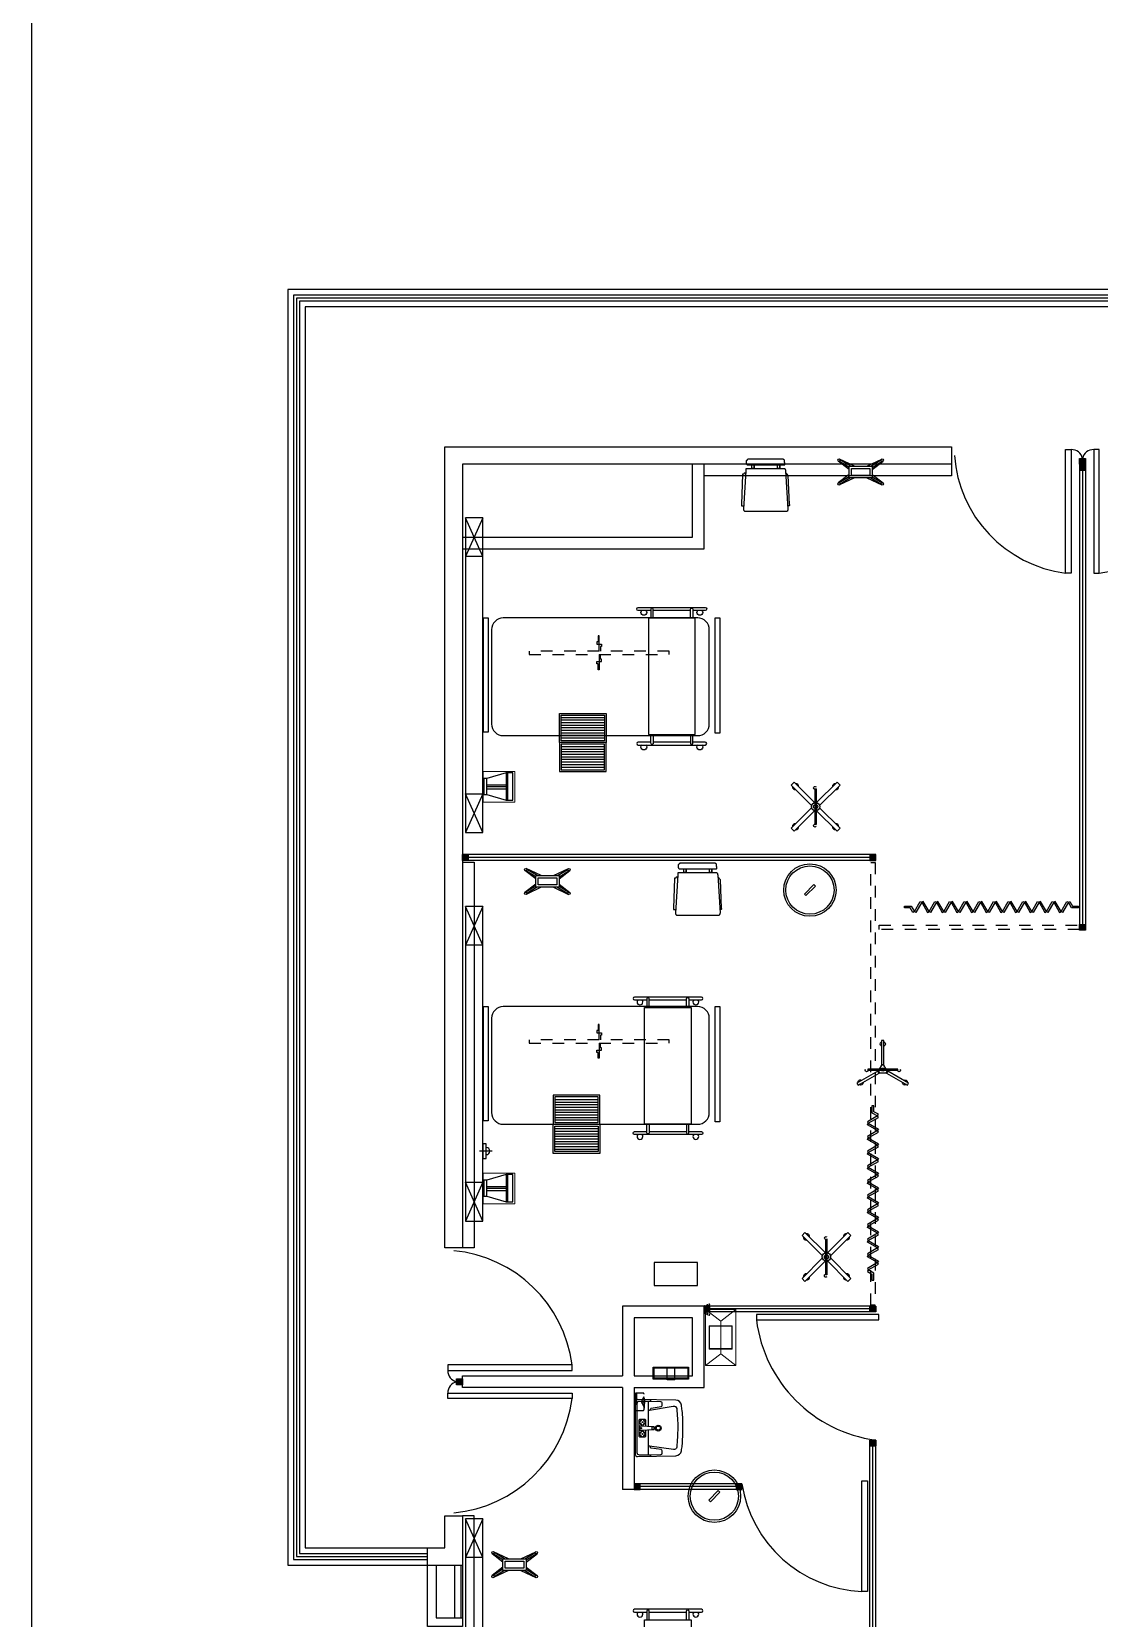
# Model space of a CAD drawing. Header units: millimetres. Extents: x 2523 to 2756, y 378 to 482.
# Drawn here: x 2522.66 to 2531.82, y 440.79 to 454.4 of the extents above; entities that cross this region are included whole.
import ezdxf

# ---------------------------------------------------------------- set-up
doc = ezdxf.new("R2010")
doc.units = ezdxf.units.MM
doc.linetypes.add('HIDDE50', pattern=[0.08, 0.05, -0.03])
doc.linetypes.add('HIDDEN2', pattern=[0.1875, 0.125, -0.0625])
doc.layers.get('Defpoints').update_dxf_attribs({"color": 8})
doc.layers.add('MOB', color=161, linetype='Continuous', lineweight=15)
for name, color, linetype in [('MOB FIJO', 161, 'Continuous'), ('MOBILIARIO', 161, 'Continuous'), ('MOBSANIT', 161, 'Continuous')]:
    doc.layers.add(name, color=color, linetype=linetype)

# ---------------------------------------------------------------- blocks, each defined once
blk = doc.blocks.new('LVVZ1VS')
at = {"color": 8}
blk.add_line((0.012, -0.143), (-0.012, -0.143), dxfattribs=at)
for points in [[(0.24, -0.348), (0.245, -0.02, 0.418008), (0.225, 0), (-0.225, 0, 0.421093), (-0.245, -0.02), (-0.237, -0.349, 0.362961), (-0.195, -0.397, 0.013873), (-0.151, -0.403, 0.023993), (0.002, -0.41, 0.024799), (0.151, -0.403, 0.015126), (0.198, -0.396, 0.364514)], [(-0.075, -0.068, -0.247805), (-0.057, -0.086, 0.116963), (-0.045, -0.086, -0.247805), (-0.027, -0.068, 0.116963), (-0.027, -0.056, -0.247805), (-0.045, -0.038, 0.116963), (-0.057, -0.038, -0.247805), (-0.075, -0.056, 0.116963)], [(0.012, -0.14), (0.018, -0.069, 0.015831), (0.018, -0.069), (0.018, -0.042, 0.414214), (0.014, -0.038), (-0.014, -0.038, 0.414214), (-0.018, -0.042), (-0.018, -0.069, 0.015831), (-0.018, -0.069), (-0.012, -0.14, -0.015831), (-0.012, -0.141), (-0.012, -0.159, 0.414214), (-0.008, -0.163), (0.008, -0.163, 0.414214), (0.012, -0.159), (0.012, -0.141, -0.015831)], [(0.075, -0.068, 0.247805), (0.057, -0.086, -0.116963), (0.045, -0.086, 0.247805), (0.027, -0.068, -0.116963), (0.027, -0.056, 0.247805), (0.045, -0.038, -0.116963), (0.057, -0.038, 0.247805), (0.075, -0.056, -0.116963)]]:
    blk.add_lwpolyline(points, format="xyb", close=True)
for points in [[(0.243, -0.127, -0.408931), (0.24, -0.13), (0.231, -0.13, -0.419516), (0.228, -0.126), (0.229, -0.035, 0.49024), (0.209, -0.015), (-0.209, -0.015, 0.425911), (-0.229, -0.035), (-0.228, -0.126, -0.419516), (-0.231, -0.13), (-0.239, -0.13, -0.408931), (-0.242, -0.127)], [(0.144, -0.115, -0.368916), (0.154, -0.123), (0.189, -0.327, -0.428122), (0.167, -0.356, -0.027474), (0.002, -0.365, -0.026047), (-0.163, -0.356, -0.428854), (-0.185, -0.328), (-0.154, -0.123, -0.368908), (-0.144, -0.115), (-0.015, -0.115)], [(-0.017, -0.089), (-0.069, -0.089, -0.414214), (-0.078, -0.08), (-0.078, -0.044, -0.414214), (-0.069, -0.034), (0.068, -0.034, -0.414214), (0.078, -0.044), (0.078, -0.08, -0.414214), (0.068, -0.089), (0.017, -0.089)]]:
    blk.add_lwpolyline(points, format="xyb")
for points in [[(-0.228, -0.115), (-0.144, -0.115)], [(0.144, -0.115), (0.228, -0.115)]]:
    blk.add_lwpolyline(points, dxfattribs=at)
for points in [[(-0.228, -0.126), (-0.226, -0.22, 0.408931), (-0.216, -0.23), (-0.195, -0.23, 0.368908), (-0.185, -0.222), (-0.172, -0.138, -0.336277), (-0.162, -0.13), (-0.155, -0.13)], [(0.155, -0.13), (0.162, -0.13, -0.262297), (0.172, -0.138), (0.185, -0.222, 0.368908), (0.195, -0.23), (0.216, -0.23, 0.408931), (0.226, -0.22), (0.228, -0.126)]]:
    blk.add_lwpolyline(points, format="xyb", dxfattribs=at)
blk.add_lwpolyline([(0.015, -0.115), (0.144, -0.115)])
for centre, radius in [((-0.051, -0.062), 0.00337), ((-0.051, -0.062), 0.00337), ((0, -0.049), 0.00515), ((0.051, -0.062), 0.00337), ((0.051, -0.062), 0.00337)]:
    blk.add_circle(centre, radius)
for radius in [0.025, 0.0175]:
    blk.add_circle((0, -0.198), radius, dxfattribs=at)
for centre, start, end in [((-0.051, -0.062), 106.4867, 163.5133), ((-0.051, -0.062), 196.4867, 253.5133), ((-0.051, -0.062), 16.4867, 73.5133), ((-0.051, -0.062), 286.4867, 343.5133), ((0.051, -0.062), 106.4867, 163.5133), ((0.051, -0.062), 196.4867, 253.5133), ((0.051, -0.062), 16.4867, 73.5133), ((0.051, -0.062), 286.4867, 343.5133)]:
    blk.add_arc(centre, 0.0225, start, end, dxfattribs=at)
blk = doc.blocks.new('A$C2FAA7003')
for p, q in [((0.165, -0.13), (0.165, 0)), ((0.165, -0.15), (0.165, -0.14)), ((0.265, -0.13), (0.265, 0)), ((0.265, -0.15), (0.265, -0.14))]:
    blk.add_line(p, q)
for points in [[(0.44, -0.14), (-0.01, -0.14), (-0.01, 0.01), (0.44, 0.01)], [(0.43, -0.13), (0, -0.13), (0, 0), (0.43, 0)]]:
    blk.add_lwpolyline(points, close=True)
blk.add_lwpolyline([(0.265, -0.15), (0.165, -0.15)])
blk = doc.blocks.new('A$C13D72097')
at = {"linetype": 'HIDDEN2', "ltscale": 0.5}
for p, q in [((-0.046, 0.06), (-0.092, 0.014)), ((-0.092, 0), (0, -0.092)), ((0.053, -0.053), (-0.053, 0.053)), ((0.06, -0.046), (-0.046, 0.06)), ((-0.038, -0.025), (-0.079, -0.013)), ((-0.048, -0.044), (-0.036, -0.032)), ((-0.044, -0.048), (-0.032, -0.036)), ((-0.025, -0.038), (-0.013, -0.079)), ((0.014, -0.092), (0.06, -0.046))]:
    blk.add_line(p, q, dxfattribs=at)
for centre, radius, start, end in [((-0.085, 0.007), 0.01, 135, 225), ((0.236, 0.236), 0.404, 215.7351, 234.2649), ((-0.039, -0.029), 0.004, 315, 73.2347), ((-0.029, -0.039), 0.004, 16.7653, 135), ((0.007, -0.085), 0.01, 225, 315)]:
    blk.add_arc(centre, radius, start, end, dxfattribs=at)
blk = doc.blocks.new('CORT')
for points in [[(0.06, 0.008), (0.01, 0.008), (0.01, -0.007), (0.069, -0.007), (0.096, 0.04), (0.083, 0.047)], [(0.159, -0.04), (0.109, 0.047), (0.096, 0.04), (0.146, -0.047)], [(0.159, -0.04), (0.209, 0.047), (0.222, 0.04), (0.172, -0.047)], [(0.285, -0.04), (0.235, 0.047), (0.222, 0.04), (0.272, -0.047)], [(0.285, -0.04), (0.335, 0.047), (0.348, 0.04), (0.298, -0.047)], [(0.411, -0.04), (0.361, 0.047), (0.348, 0.04), (0.398, -0.047)], [(0.411, -0.04), (0.461, 0.047), (0.474, 0.04), (0.424, -0.047)], [(0.537, -0.04), (0.487, 0.047), (0.474, 0.04), (0.524, -0.047)], [(0.537, -0.04), (0.587, 0.047), (0.6, 0.04), (0.55, -0.047)], [(0.663, -0.04), (0.613, 0.047), (0.6, 0.04), (0.65, -0.047)], [(0.663, -0.04), (0.713, 0.047), (0.726, 0.04), (0.676, -0.047)], [(0.789, -0.04), (0.739, 0.047), (0.726, 0.04), (0.776, -0.047)], [(0.789, -0.04), (0.839, 0.047), (0.852, 0.04), (0.802, -0.047)], [(0.915, -0.04), (0.865, 0.047), (0.852, 0.04), (0.902, -0.047)], [(0.915, -0.04), (0.965, 0.047), (0.978, 0.04), (0.928, -0.047)], [(1.041, -0.04), (0.991, 0.047), (0.978, 0.04), (1.028, -0.047)], [(1.041, -0.04), (1.091, 0.047), (1.104, 0.04), (1.054, -0.047)], [(1.167, -0.04), (1.117, 0.047), (1.104, 0.04), (1.154, -0.047)], [(1.167, -0.04), (1.217, 0.047), (1.23, 0.04), (1.18, -0.047)], [(1.293, -0.04), (1.243, 0.047), (1.23, 0.04), (1.28, -0.047)], [(1.293, -0.04), (1.343, 0.047), (1.356, 0.04), (1.306, -0.047)], [(1.419, -0.04), (1.369, 0.047), (1.356, 0.04), (1.406, -0.047)], [(1.454, -0.007), (1.504, -0.007), (1.504, 0.008), (1.446, 0.008), (1.419, -0.04), (1.432, -0.047)]]:
    blk.add_lwpolyline(points, close=True)
blk = doc.blocks.new('33520105')
at = {"color": 8}
for p, q in [((-0.195, 0.214), (0.175, 0.214)), ((-0.195, 0.192), (0.175, 0.192)), ((-0.195, 0.17), (0.175, 0.17)), ((-0.195, 0.148), (0.175, 0.148)), ((-0.195, 0.126), (0.175, 0.126)), ((-0.195, 0.104), (0.175, 0.104)), ((-0.195, 0.082), (0.175, 0.082)), ((-0.195, 0.06), (0.175, 0.06)), ((-0.195, 0.038), (0.175, 0.038)), ((-0.195, -0.036), (0.175, -0.036)), ((-0.195, -0.058), (0.175, -0.058)), ((-0.195, -0.08), (0.175, -0.08)), ((-0.195, -0.102), (0.175, -0.102)), ((-0.195, -0.124), (0.175, -0.124)), ((-0.195, -0.146), (0.175, -0.146)), ((-0.195, -0.168), (0.175, -0.168)), ((-0.195, -0.19), (0.175, -0.19)), ((-0.195, -0.212), (0.175, -0.212))]:
    blk.add_line(p, q, dxfattribs=at)
blk.add_lwpolyline([(-0.21, 0.001), (0.19, 0.001), (0.19, 0.251), (-0.21, 0.251)], close=True)
for points in [[(-0.195, 0.236), (-0.195, 0.016), (0.175, 0.016), (0.175, 0.236)], [(-0.195, -0.234), (-0.195, -0.014), (0.175, -0.014), (0.175, -0.234)]]:
    blk.add_lwpolyline(points, close=True, dxfattribs=at)
blk.add_lwpolyline([(0.19, 0.001), (0.19, -0.249), (-0.21, -0.249), (-0.21, 0.001)], dxfattribs=at)
blk = doc.blocks.new('36211652')
at = {"color": 8}
for points in [[(-0.442, -0.224), (-0.442, -0.329, -1), (-0.467, -0.329), (-0.467, 0.246, -1), (-0.442, 0.246), (-0.442, 0.139)], [(0.688, -0.224), (0.688, -0.329, 1), (0.713, -0.329), (0.713, 0.246, 1), (0.688, 0.246), (0.688, 0.139)]]:
    blk.add_lwpolyline(points, format="xyb", dxfattribs=at)
for points in [[(-0.377, 0.119), (-0.452, 0.119, -1), (-0.452, 0.139), (-0.377, 0.139)], [(0.623, 0.119), (0.698, 0.119, 1), (0.698, 0.139), (0.623, 0.139)], [(-0.377, -0.201), (-0.452, -0.201, 1), (-0.452, -0.221), (-0.377, -0.221)], [(0.623, -0.201), (0.698, -0.201, -1), (0.698, -0.221), (0.623, -0.221)]]:
    blk.add_lwpolyline(points, format="xyb")
blk.add_lwpolyline([(-0.377, -0.241), (-0.377, 0.159), (0.623, 0.159), (0.623, -0.241)], close=True)
for points in [[(-0.442, 0.119), (-0.442, -0.201)], [(0.688, 0.119), (0.688, -0.201)]]:
    blk.add_lwpolyline(points, dxfattribs=at)
for centre in [(-0.484, 0.199), (0.671, 0.199), (-0.484, -0.281), (0.671, -0.281)]:
    blk.add_arc(centre, 0.025, 45.573, 314.427, dxfattribs=at)
blk = doc.blocks.new('CAMA_HOSPITAL')
at = {"linetype": 'Continuous'}
for points in [[(-203, -50), (-199, -50), (-199, -50), (-199, 49), (-199, 49), (-203, 49), (-203, 49), (-203, -50), (-203, -50)], [(-4, 49), (-4, -49), (-4, -49), (0, -49), (0, -49), (0, 49), (0, 49), (-4, 49), (-4, 49)]]:
    blk.add_lwpolyline(points, dxfattribs=at)
blk.add_lwpolyline([(-17, 49), (-15.05, 48.81), (-13.17, 48.24), (-11.44, 47.31), (-9.93, 46.07), (-8.68, 44.55), (-7.76, 42.83), (-7.19, 40.95), (-7, 39), (-7, -42), (-7.19, -43.95), (-7.76, -45.83), (-8.68, -47.55), (-9.93, -49.07), (-11.44, -50.31), (-13.17, -51.24), (-15.05, -51.81), (-17, -52), (-184, -52), (-185.95, -51.81), (-187.83, -51.24), (-189.56, -50.31), (-191.07, -49.07), (-192.32, -47.55), (-193.24, -45.83), (-193.81, -43.95), (-194, -42), (-194, 39), (-193.81, 40.95), (-193.24, 42.83), (-192.32, 44.55), (-191.07, 46.07), (-189.56, 47.31), (-187.83, 48.24), (-185.95, 48.81), (-184, 49), (-17, 49)], close=True, dxfattribs=at)
blk = doc.blocks.new('TERAPI$0$xx')
at = {"ltscale": 0.1}
for p, q in [((-0.1, -0.008), (-0.193, 0.064)), ((-0.053, 0.02), (-0.182, 0.081)), ((0.053, 0.02), (0.182, 0.081)), ((0.1, -0.008), (0.193, 0.064)), ((-0.1, -0.052), (-0.193, -0.124)), ((-0.053, -0.08), (-0.182, -0.141)), ((0.053, -0.08), (0.182, -0.141)), ((0.1, -0.052), (0.193, -0.124))]:
    blk.add_line(p, q, dxfattribs=at)
for p, q in [((-0.1, 0.01), (-0.184, 0.062)), ((-0.087, 0.02), (-0.176, 0.074)), ((0.087, 0.02), (0.176, 0.074)), ((0.1, 0.01), (0.184, 0.062)), ((-0.1, -0.07), (-0.184, -0.122)), ((-0.087, -0.08), (-0.176, -0.134)), ((0.087, -0.08), (0.176, -0.134)), ((0.1, -0.07), (0.184, -0.122))]:
    blk.add_line(p, q)
for points in [[(0.1, -0.08), (-0.1, -0.08), (-0.1, 0.02), (0.1, 0.02)], [(0.08, -0.06), (-0.08, -0.06), (-0.08, 0), (0.08, 0)]]:
    blk.add_lwpolyline(points, close=True)
for centre in [(-0.186, 0.072), (0.186, 0.072), (-0.186, -0.132), (0.186, -0.132)]:
    blk.add_circle(centre, 0.0105)
blk = doc.blocks.new('37830054')
for points in [[(0.6, 0.015), (0.6, 0.145), (0.59, 0.145), (0.59, 0.095), (0.58, 0.095), (0.58, 0.075), (0.6, 0.075), (0.61, 0.075), (0.62, 0.075), (0.62, 0.055), (0.61, 0.055), (0.61, 0.015)], [(0.6, -0.015), (0.6, -0.145), (0.59, -0.145), (0.59, -0.095), (0.58, -0.095), (0.58, -0.075), (0.6, -0.075), (0.61, -0.075), (0.62, -0.075), (0.62, -0.055), (0.61, -0.055), (0.61, -0.015)]]:
    blk.add_lwpolyline(points)
at = {"color": 8, "linetype": 'HIDDE50'}
blk.add_lwpolyline([(0, -0.015), (0, 0.015), (1.2, 0.015), (1.2, -0.015)], close=True, dxfattribs=at)
blk = doc.blocks.new('11160328')
blk.add_line((0.111, 0.105), (-0.105, -0.111))
for points in [[(-0.018, 0.031, -0.267953), (0.018, 0.031), (0.018, 0.279), (-0.018, 0.279)], [(-0.031, -0.018, -0.267953), (-0.031, 0.018), (-0.279, 0.018), (-0.279, -0.018)], [(0.031, 0.018, -0.267953), (0.031, -0.018), (0.279, -0.018), (0.279, 0.018)], [(0.018, -0.031, -0.267953), (-0.018, -0.031), (-0.018, -0.279), (0.018, -0.279)]]:
    blk.add_lwpolyline(points, format="xyb", close=True)
blk.add_lwpolyline([(-0.118, -0.124, -2.414214), (-0.105, -0.111), (-0.111, -0.105), (0.105, 0.112), (0.112, 0.105, -2.414214), (0.124, 0.118)], format="xyb")
for radius in [0.036, 0.018]:
    blk.add_circle((0, 0), radius)
for centre, start, end in [((0, 0.243), 131.8667, 228.1333), ((0, 0.243), 311.754, 48.246), ((-0.243, 0), 41.754, 138.246), ((0.243, 0), 41.8667, 138.1333), ((-0.243, 0), 221.8667, 318.1333), ((0.243, 0), 221.754, 318.246), ((0, -0.243), 131.754, 228.246), ((0, -0.243), 311.8667, 48.1333)]:
    blk.add_arc(centre, 0.027, start, end)
blk = doc.blocks.new('ENSEÑANZA TOCOCIRUGIA$0$55')
at = {"linetype": 'Continuous'}
for p, q in [((-18, 12), (-21, 12)), ((-18, 10), (-21, 10)), ((-18, -10), (-21, -10)), ((-18, -12), (-21, -12))]:
    blk.add_line(p, q, dxfattribs=at)
for points in [[(-23, 16), (-24, 16), (-25, 16), (-25.29, 15.71), (-25.45, 15.53), (-25.59, 15.34), (-25.71, 15.14), (-25.82, 14.93), (-25.9, 14.7), (-25.95, 14.47), (-25.99, 14.24), (-26, 14), (-26, -15), (-25.98, -15.19), (-25.92, -15.38), (-25.83, -15.56), (-25.71, -15.71), (-25.56, -15.83), (-25.38, -15.92), (-25.2, -15.98), (-25, -16), (-24.98, -16.19), (-24.92, -16.38), (-24.83, -16.56), (-24.71, -16.71), (-24.56, -16.83), (-24.38, -16.92), (-24.2, -16.98), (-24, -17), (-23, -17), (-22.76, -16.99), (-22.53, -16.95), (-22.3, -16.9), (-22.07, -16.82), (-21.86, -16.71), (-21.66, -16.59), (-21.46, -16.45), (-21.29, -16.29), (-21, -16), (-21, -15), (-21, 15), (-21, 16), (-21.22, 16.17), (-21.46, 16.3), (-21.72, 16.38), (-22, 16.41), (-22.28, 16.38), (-22.54, 16.3), (-22.78, 16.17), (-23, 16)], [(-18, 14), (-18, 16), (-17.71, 16.29), (-17.54, 16.45), (-17.34, 16.59), (-17.14, 16.71), (-16.93, 16.82), (-16.7, 16.9), (-16.47, 16.95), (-16.24, 16.99), (-16, 17), (17, 19), (17.24, 18.99), (17.47, 18.95), (17.7, 18.9), (17.93, 18.82), (18.14, 18.71), (18.34, 18.59), (18.54, 18.45), (18.71, 18.29), (19, 18), (19, 16), (19, -17), (19, -18), (18.71, -18.29), (18.54, -18.45), (18.34, -18.59), (18.14, -18.71), (17.93, -18.82), (17.7, -18.9), (17.47, -18.95), (17.24, -18.99), (17, -19), (-16, -17), (-18, -17), (-18, -15), (-18, 14)], [(-21, 12), (-18, 12), (-18, 10), (-21, 10)], [(-21, -10), (-18, -10), (-18, -12), (-21, -12)]]:
    blk.add_lwpolyline(points, close=True, dxfattribs=at)
for points in [[(-14, 17), (-13.98, 17.19), (-13.92, 17.38), (-13.83, 17.56), (-13.71, 17.71), (-13.56, 17.83), (-13.38, 17.92), (-13.2, 17.98), (-13, 18), (-12, 19), (13, 20), (13.03, 20.12), (13.08, 20.23), (13.16, 20.32), (13.26, 20.38), (13.38, 20.41), (13.5, 20.4), (13.61, 20.36), (13.71, 20.29), (14, 20), (14, 19)], [(-14, -17), (-14, -18), (-13.98, -18.19), (-13.92, -18.38), (-13.83, -18.56), (-13.71, -18.71), (-13.56, -18.83), (-13.38, -18.92), (-13.2, -18.98), (-13, -19), (-13, -20), (13, -21), (14, -21), (14, -20), (14, -19)]]:
    blk.add_lwpolyline(points, dxfattribs=at)
blk = doc.blocks.new('MONITOR')
at = {"layer": 'MOBILIARIO'}
for p, q in [((0.06, 0.13), (0.06, -0.065)), ((0.072, -0.065), (0.072, 0.13)), ((-0.078, 0.09), (-0.101, 0.09)), ((-0.078, -0.025), (-0.078, 0.09)), ((-0.078, 0.045), (0.06, 0.045)), ((-0.078, 0.033), (0.06, 0.033)), ((-0.078, 0.017), (0.06, 0.017))]:
    blk.add_line(p, q, dxfattribs=at)
blk.add_lwpolyline([(-0.101, 0.09), (-0.101, -0.025), (-0.078, -0.025), (0.06, -0.065), (0.106, -0.065), (0.106, 0.13), (0.06, 0.13), (-0.078, 0.09)], dxfattribs=at)
blk = doc.blocks.new('91320059')
for p, q in [((0.14, 0), (-0.14, 0)), ((0.1, 0), (-0.1, 0))]:
    blk.add_line(p, q)
for points in [[(-0.24, 0.13), (-0.14, 0), (-0.24, -0.13)], [(0.24, 0.13), (0.14, 0), (0.24, -0.13)]]:
    blk.add_lwpolyline(points)
blk.add_lwpolyline([(-0.24, -0.13), (-0.24, 0.13), (0.24, 0.13), (0.24, -0.13)], close=True)
at = {"color": 8}
for points in [[(-0.1, 0.1), (0.1, 0.1), (0.1, -0.1), (-0.1, -0.1)], [(-0.095, 0.095), (0.095, 0.095), (0.095, -0.095), (-0.095, -0.095)]]:
    blk.add_lwpolyline(points, close=True, dxfattribs=at)
blk = doc.blocks.new('BOTE DESECHOS')
for p, q in [((0.014, 0.014), (0, 0)), ((0, 0), (0.082, -0.082)), ((0.096, -0.068), (0.014, 0.014)), ((0.082, -0.082), (0.096, -0.068))]:
    blk.add_line(p, q)
for radius in [0.225, 0.207]:
    blk.add_circle((0.048, -0.034), radius)
blk = doc.blocks.new('39070055')
for points in [[(-0.196, 0.125), (-0.016, 0.021), (-0.026, 0.004), (-0.206, 0.107)], [(0.237, 0.107), (0.058, 0.004), (0.048, 0.021), (0.227, 0.125)], [(0.146, -0.005), (0.146, -0.013), (-0.114, -0.013), (-0.114, -0.005)], [(0.006, -0.259), (0.006, -0.052), (0.026, -0.052), (0.026, -0.259)]]:
    blk.add_lwpolyline(points, close=True)
for points in [[(-0.019, -0.005), (-0.023, 0.002), (-0.013, 0.019), (0.044, 0.019), (0.054, 0.002), (0.05, -0.005)], [(0.046, -0.013), (0.026, -0.048), (0.006, -0.048), (-0.015, -0.013)]]:
    blk.add_lwpolyline(points)
at = {"color": 8}
for centre, radius, start, end in [((-0.175, 0.101), 0.022, 176.6042, 303.3958), ((-0.175, 0.101), 0.022, 357.3853, 122.6147), ((-0.123, -0.004), 0.0127, 315, 225), ((0.155, -0.004), 0.0127, 315, 225), ((0.206, 0.101), 0.022, 56.6042, 183.3958), ((0.206, 0.101), 0.022, 237.3853, 2.6147), ((0.016, -0.229), 0.022, 117.3853, 242.6147), ((0.016, -0.229), 0.022, 296.6042, 63.3958)]:
    blk.add_arc(centre, radius, start, end, dxfattribs=at)
for start, end in [(16.5509, 163.4491), (196.5509, 343.4491)]:
    blk.add_arc((0.016, -0.009), 0.014, start, end)
blk = doc.blocks.new('Gancho')
blk.add_lwpolyline([(0.004, -0.035), (0.004, -0.012), (0.005, -0.012, 0.278211), (0.042, -0.049, 0.72876), (0.046, -0.04, -0.823462), (0.046, 0.04, 0.72876), (0.042, 0.049, 0.278211), (0.005, 0.012), (0.004, 0.012), (0.004, 0.035), (0, 0.035), (0, -0.035)], format="xyb", close=True)
blk = doc.blocks.new('11160302')
blk.add_line((0, -0.109), (0, 0))
blk.add_lwpolyline([(-0.062, -0.03), (-0.062, -0.06), (0.062, -0.06), (0.062, -0.03)], close=True)
blk.add_arc((0, -0.06), 0.03, 180, 0)

msp = doc.modelspace()

# ---------------------------------------------------------------- linework, layer by layer
for p, q in [((2526.2045, 443.9651), (2526.2045, 450.8401)), ((2526.2045, 450.8401), (2530.5545, 450.8401)), ((2526.2045, 443.9651), (2526.2045, 450.8401)), ((2526.2045, 450.8401), (2530.5545, 450.8401)), ((2530.5545, 450.8401), (2530.5545, 450.6901)), ((2530.5545, 450.6901), (2526.3545, 450.6901)), ((2526.3545, 450.6901), (2526.3545, 443.9651)), ((2530.5545, 450.6901), (2526.3545, 450.6901)), ((2526.3545, 450.6901), (2526.3545, 443.9651)), ((2531.6545, 450.6901), (2531.6545, 446.6901)), ((2531.6795, 450.6901), (2531.6795, 446.6901)), ((2531.7045, 450.6901), (2531.7045, 446.6901)), ((2529.9045, 447.3401), (2526.3545, 447.3401)), ((2529.9045, 447.3151), (2526.3545, 447.3151)), ((2529.9045, 447.2901), (2526.3545, 447.2901)), ((2526.3545, 443.9651), (2526.2045, 443.9651)), ((2526.3545, 443.9651), (2526.2045, 443.9651)), ((2529.9045, 443.4651), (2528.4295, 443.4651)), ((2529.9045, 443.4401), (2528.4295, 443.4401)), ((2529.9045, 443.4151), (2528.4295, 443.4151)), ((2527.7295, 442.7651), (2527.7295, 441.8901)), ((2527.8295, 442.7651), (2527.8295, 441.8901)), ((2529.8545, 440.3401), (2529.8545, 442.3151)), ((2529.8795, 440.3401), (2529.8795, 442.3151)), ((2529.9045, 440.3401), (2529.9045, 442.3151)), ((2527.8295, 441.8901), (2527.7295, 441.8901)), ((2528.7545, 441.9401), (2527.8295, 441.9401)), ((2528.7545, 441.9151), (2527.8295, 441.9151)), ((2528.7545, 441.8901), (2527.8295, 441.8901)), ((2526.0545, 441.2401), (2526.0545, 441.3901)), ((2526.0545, 441.2401), (2526.3545, 441.2401)), ((2526.3395, 441.2401), (2526.3545, 441.2401))]:
    msp.add_line(p, q)
at = {"color": 8}
msp.add_line((2526.2872, 441.2401), (2526.3395, 441.2401), dxfattribs=at)
for points in [[(2542.0795, 452.1902), (2524.8545, 452.1901), (2524.8545, 441.2401), (2526.0545, 441.2401)], [(2542.0795, 452.1401), (2524.9045, 452.1401), (2524.9045, 441.2901), (2526.0545, 441.2901)], [(2542.0795, 452.1151), (2524.9295, 452.1151), (2524.9295, 441.3151), (2526.0545, 441.3151)], [(2542.0795, 452.0901), (2524.9545, 452.0901), (2524.9545, 441.3401), (2526.0545, 441.3401)], [(2542.0795, 452.0402), (2525.0045, 452.0401), (2525.0045, 441.3901), (2526.0545, 441.3901)], [(2531.5828, 450.8155), (2531.5828, 449.7551), (2531.535, 449.7551), (2531.535, 450.8155), (2531.5828, 450.8155), (2531.5828, 449.7651)], [(2531.7761, 450.8155), (2531.7761, 449.7551), (2531.8239, 449.7551), (2531.8239, 450.8155), (2531.7761, 450.8155), (2531.7761, 449.7651)], [(2526.3545, 450.0651), (2528.3295, 450.0651), (2528.3295, 450.6901)], [(2526.3545, 449.9651), (2528.4295, 449.9651), (2528.4295, 450.6901)], [(2526.3545, 450.0651), (2528.3295, 450.0651), (2528.3295, 450.6901)], [(2526.3545, 449.9651), (2528.4295, 449.9651), (2528.4295, 450.6901)], [(2530.5545, 450.6901), (2530.5545, 450.5901), (2528.4295, 450.5901)], [(2526.3545, 447.2755), (2526.4545, 447.2755), (2526.4545, 443.9651), (2526.3545, 443.9651)], [(2526.3545, 447.2755), (2526.4545, 447.2755), (2526.4545, 443.9651), (2526.3545, 443.9651)], [(2527.8295, 442.7651), (2528.4295, 442.7651), (2528.4295, 443.4651), (2527.7295, 443.4651), (2527.7295, 442.8651)], [(2529.9295, 443.3934), (2528.8795, 443.3934), (2528.8795, 443.3457), (2529.9295, 443.3457), (2529.9295, 443.3934), (2528.8895, 443.3934)], [(2526.2291, 442.9117), (2527.2968, 442.9117), (2527.2968, 442.9595), (2526.2291, 442.9595), (2526.2291, 442.9117), (2527.2868, 442.9117)], [(2526.2291, 442.9117), (2527.2968, 442.9117), (2527.2968, 442.9595), (2526.2291, 442.9595), (2526.2291, 442.9117), (2527.2868, 442.9117)], [(2527.7295, 442.7651), (2526.3545, 442.7651), (2526.3545, 442.8651), (2527.7295, 442.8651)], [(2527.7295, 442.7651), (2526.3545, 442.7651), (2526.3545, 442.8651), (2527.7295, 442.8651)], [(2526.2291, 442.7184), (2527.2968, 442.7184), (2527.2968, 442.6707), (2526.2291, 442.6707), (2526.2291, 442.7184), (2527.2868, 442.7184)], [(2526.2291, 442.7184), (2527.2968, 442.7184), (2527.2968, 442.6707), (2526.2291, 442.6707), (2526.2291, 442.7184), (2527.2868, 442.7184)], [(2529.8328, 441.9651), (2529.8328, 441.0151), (2529.785, 441.0151), (2529.785, 441.9651), (2529.8328, 441.9651), (2529.8328, 441.0251)], [(2526.0545, 441.3901), (2526.2045, 441.3901), (2526.2045, 441.6651), (2526.3545, 441.6651), (2526.3545, 441.2401)], [(2526.3545, 438.073), (2526.4545, 438.073), (2526.4545, 441.6651), (2526.3545, 441.6651)], [(2526.0545, 441.2401), (2526.1295, 441.2401), (2526.1295, 440.7901), (2526.3545, 440.7901), (2526.3545, 440.7151), (2526.0545, 440.7151), (2526.0545, 441.2401)], [(2526.3395, 441.2401), (2526.3395, 440.7901), (2526.3545, 440.7901)], [(2526.3545, 441.2401), (2526.3545, 440.7901), (2526.3545, 440.7901)]]:
    msp.add_lwpolyline(points)
for points in [[(2531.6545, 450.7401), (2531.7045, 450.7401), (2531.7045, 450.6901), (2531.6545, 450.6901)], [(2531.7045, 450.6901), (2531.6545, 450.6901), (2531.6545, 450.6401), (2531.7045, 450.6401)], [(2526.3545, 447.2901), (2526.3545, 447.3401), (2526.4045, 447.3401), (2526.4045, 447.2901)], [(2529.9045, 447.2901), (2529.9045, 447.3401), (2529.8545, 447.3401), (2529.8545, 447.2901)], [(2529.9045, 447.3401), (2529.8545, 447.3401), (2529.8545, 447.2901), (2529.9045, 447.2901)], [(2531.7045, 446.6901), (2531.6545, 446.6901), (2531.6545, 446.7401), (2531.7045, 446.7401)], [(2528.4295, 443.4651), (2528.4295, 443.4151), (2528.4795, 443.4151), (2528.4795, 443.4651)], [(2529.9045, 443.4651), (2529.9045, 443.4151), (2529.8545, 443.4151), (2529.8545, 443.4651)], [(2528.3295, 443.3651), (2527.8295, 443.3651), (2527.8295, 442.8651), (2528.3295, 442.8651)], [(2526.3045, 442.7901), (2526.3045, 442.8401), (2526.3545, 442.8401), (2526.3545, 442.7901)], [(2526.3045, 442.7901), (2526.3045, 442.8401), (2526.3545, 442.8401), (2526.3545, 442.7901)], [(2529.9045, 442.3151), (2529.9045, 442.2651), (2529.8545, 442.2651), (2529.8545, 442.3151)], [(2529.9045, 442.3151), (2529.8545, 442.3151), (2529.8545, 442.2651), (2529.9045, 442.2651)], [(2527.8295, 441.9401), (2527.8295, 441.8901), (2527.8795, 441.8901), (2527.8795, 441.9401)], [(2528.7045, 441.9401), (2528.7045, 441.8901), (2528.7545, 441.8901), (2528.7545, 441.9401)]]:
    msp.add_lwpolyline(points, close=True)
at = {"color": 8, "linetype": 'HIDDE50'}
for points in [[(2529.8982, 447.2706), (2529.8982, 443.4731), (2529.8607, 443.4731), (2529.8607, 447.2706)], [(2531.6545, 446.6963), (2529.9344, 446.6963), (2529.9344, 446.7338), (2531.6545, 446.7338)]]:
    msp.add_lwpolyline(points, close=True, dxfattribs=at)
at = {"color": 8}
msp.add_lwpolyline([(2526.2872, 441.2401), (2526.2872, 440.7901), (2526.3545, 440.7901)], dxfattribs=at)
at = {"color": 0}
for centre, radius, start, end in [((2531.6759, 450.8454), 1.0993, 184.18972, 262.64038), ((2531.6831, 450.8454), 1.0993, 277.35962, 355.81028), ((2526.1749, 442.8137), 1.1312, 7.40669, 84.69831), ((2526.1749, 442.8137), 1.1312, 7.40669, 84.69831), ((2530.06, 443.4948), 1.1899, 187.20097, 262.48839), ((2526.1749, 442.8165), 1.1312, 275.30169, 352.59331), ((2526.1749, 442.8165), 1.1312, 275.30169, 352.59331), ((2529.8334, 442.1056), 1.0915, 188.71941, 267.46087)]:
    msp.add_arc(centre, radius, start, end, dxfattribs=at)
for centre, start, end in [((2531.5867, 450.7209), 11.70612, 92.37986), ((2531.7722, 450.7209), 87.62014, 168.29388), ((2526.3237, 442.9078), 177.62014, 258.29388), ((2526.3237, 442.9078), 177.62014, 258.29388), ((2526.3237, 442.7224), 101.70612, 182.37986), ((2526.3237, 442.7224), 101.70612, 182.37986)]:
    msp.add_arc(centre, 0.0947, start, end)
for points in [[(2531.6545, 450.7401), (2531.7045, 450.7401), (2531.6545, 450.6901), (2531.7045, 450.6901)], [(2531.7045, 450.6901), (2531.6545, 450.6901), (2531.7045, 450.6401), (2531.6545, 450.6401)], [(2526.3545, 447.2901), (2526.3545, 447.3401), (2526.4045, 447.2901), (2526.4045, 447.3401)], [(2529.9045, 447.2901), (2529.9045, 447.3401), (2529.8545, 447.2901), (2529.8545, 447.3401)], [(2529.9045, 447.3401), (2529.8545, 447.3401), (2529.9045, 447.2901), (2529.8545, 447.2901)], [(2531.7045, 446.6901), (2531.6545, 446.6901), (2531.7045, 446.7401), (2531.6545, 446.7401)], [(2528.4295, 443.4651), (2528.4295, 443.4151), (2528.4795, 443.4651), (2528.4795, 443.4151)], [(2529.9045, 443.4651), (2529.9045, 443.4151), (2529.8545, 443.4651), (2529.8545, 443.4151)], [(2526.3045, 442.7901), (2526.3045, 442.8401), (2526.3545, 442.7901), (2526.3545, 442.8401)], [(2526.3045, 442.7901), (2526.3045, 442.8401), (2526.3545, 442.7901), (2526.3545, 442.8401)], [(2529.9045, 442.3151), (2529.9045, 442.2651), (2529.8545, 442.3151), (2529.8545, 442.2651)], [(2529.9045, 442.3151), (2529.8545, 442.3151), (2529.9045, 442.2651), (2529.8545, 442.2651)], [(2527.8295, 441.9401), (2527.8295, 441.8901), (2527.8795, 441.9401), (2527.8795, 441.8901)], [(2528.7045, 441.9401), (2528.7045, 441.8901), (2528.7545, 441.9401), (2528.7545, 441.8901)]]:
    msp.add_solid(points)
at = {"layer": 'Defpoints'}
msp.add_lwpolyline([(2522.655, 476.1288), (2560.2731, 476.1288), (2560.2731, 427.1975), (2522.655, 427.1975)], close=True, dxfattribs=at)
at = {"layer": 'MOB'}
for points in [[(2526.8046, 447.7893), (2526.5326, 447.7893), (2526.5326, 448.0528), (2526.8046, 448.0528)], [(2526.8046, 444.3423), (2526.5326, 444.3423), (2526.5326, 444.6059), (2526.8046, 444.6059)]]:
    msp.add_lwpolyline(points, close=True, dxfattribs=at)
at = {"layer": 'MOB FIJO'}
for p, q in [((2526.5295, 449.8976), (2526.3795, 450.2301)), ((2526.5295, 450.2301), (2526.3795, 449.8976)), ((2526.5295, 449.8976), (2526.3795, 449.8976)), ((2526.5295, 447.5301), (2526.3795, 447.8626)), ((2526.5295, 447.8626), (2526.3795, 447.5301)), ((2526.3795, 447.8626), (2526.5295, 447.8626)), ((2526.5295, 446.5622), (2526.3795, 446.8947)), ((2526.5295, 446.8947), (2526.3795, 446.5622)), ((2526.5295, 446.5622), (2526.3795, 446.5622)), ((2526.5295, 444.1947), (2526.3795, 444.5272)), ((2526.5295, 444.5272), (2526.3795, 444.1947)), ((2526.3795, 444.5272), (2526.5295, 444.5272)), ((2526.5295, 441.3076), (2526.3795, 441.6401)), ((2526.5295, 441.6401), (2526.3795, 441.3076)), ((2526.5295, 441.3076), (2526.3795, 441.3076))]:
    msp.add_line(p, q, dxfattribs=at)
for points in [[(2526.5295, 450.2301), (2526.3795, 450.2301), (2526.3795, 447.5301), (2526.5295, 447.5301)], [(2526.5295, 446.8947), (2526.3795, 446.8947), (2526.3795, 444.1947), (2526.5295, 444.1947)], [(2526.5295, 441.6401), (2526.3795, 441.6401), (2526.3795, 438.9401), (2526.5295, 438.9401)]]:
    msp.add_lwpolyline(points, close=True, dxfattribs=at)
at = {"layer": 'MOBILIARIO'}
msp.add_lwpolyline([(2528.0005, 443.8395), (2528.0005, 443.6401), (2528.3735, 443.6401), (2528.3735, 443.8395)], close=True, dxfattribs=at)

# ---------------------------------------------------------------- block references
at = {"layer": 'MOB', "xscale": 1.199999999999818, "yscale": 1.199999999999818, "zscale": 1.199999999999818}
for p in [(2526.6588, 447.8842), (2526.6588, 444.4372)]:
    msp.add_blockref('MONITOR', p, dxfattribs=at)
at = {"layer": 'MOB', "xscale": -1}
for name, p, rotation in [('Gancho', (2528.4302, 443.4343), 180), ('91320059', (2528.5723, 443.196), 90)]:
    msp.add_blockref(name, p, dxfattribs=dict(at, rotation=rotation))
at = {"layer": 'MOBILIARIO', "color": 216, "xscale": 0.01000000000021828, "yscale": 0.01000000000021828, "zscale": 0.01000000000021828, "rotation": 270}
for p in [(2528.9603, 450.474), (2528.3764, 447.0072)]:
    msp.add_blockref('ENSEÑANZA TOCOCIRUGIA$0$55', p, dxfattribs=at)
at = {"layer": 'MOBILIARIO', "color": 216, "extrusion": (0, 0, -1), "xscale": -1, "zscale": -1}
for p in [(-2529.7744, 450.6533), (-2527.084, 447.1389), (-2526.8022, 441.2756)]:
    msp.add_blockref('TERAPI$0$xx', p, dxfattribs=at)
at = {"layer": 'MOBILIARIO', "color": 216, "extrusion": (0, 0, -1), "xscale": 0.01000000000021828, "yscale": 0.01000000000021828, "zscale": -0.01}
for p in [(-2526.5347, 448.8805), (-2526.5347, 445.5451)]:
    msp.add_blockref('CAMA_HOSPITAL', p, dxfattribs=at)
at = {"layer": 'MOBILIARIO', "color": 216, "extrusion": (0, 0, -1), "zscale": -0.9999999999999999, "rotation": 90.00000000013024}
msp.add_blockref('36211652', (-2528.1938, 448.7473), dxfattribs=at)
at = {"layer": 'MOBILIARIO', "xscale": -1, "rotation": 180}
msp.add_blockref('37830054', (2526.9288, 449.0715), dxfattribs=at)
at = {"layer": 'MOBILIARIO', "extrusion": (0, 0, -1), "zscale": -1}
for name, p in [('33520105', (-2527.3784, 448.3006)), ('CORT', (-2531.6545, 446.8901))]:
    msp.add_blockref(name, p, dxfattribs=at)
at = {"layer": 'MOBILIARIO'}
for name, p, rotation in [('11160328', (2529.3874, 447.7509), 44.99999999999309), ('BOTE DESECHOS', (2529.3047, 446.9875), 90), ('11160302', (2526.4995, 444.7947), 90), ('11160328', (2529.4807, 443.8868), 44.99999999999309), ('BOTE DESECHOS', (2528.484, 441.7851), 90)]:
    msp.add_blockref(name, p, dxfattribs=dict(at, rotation=rotation))
at = {"layer": 'MOBILIARIO', "extrusion": (0, 0, -1), "xscale": -1, "zscale": -1}
for name, p, rotation in [('36211652', (-2528.078, 445.404), 270.000000000026), ('33520105', (-2527.344, 445.0242), 359.999999999987), ('CORT', (-2529.8795, 443.6785), 269.9999999999739)]:
    msp.add_blockref(name, p, dxfattribs=dict(at, rotation=rotation))
at = {"layer": 'MOBILIARIO', "color": 216, "xscale": -1, "rotation": 180}
for name, p in [('37830054', (2526.9288, 445.7361)), ('39070055', (2529.9487, 445.4851))]:
    msp.add_blockref(name, p, dxfattribs=at)
at = {"layer": 'MOBILIARIO', "color": 216, "extrusion": (0, 0, -1), "xscale": -1, "zscale": -1, "rotation": 270.000000000026}
msp.add_blockref('36211652', (-2528.078, 440.1494), dxfattribs=at)
at = {"layer": 'MOBSANIT', "xscale": 0.6750000000465661, "yscale": 0.6750000000465661, "zscale": 0.6750000000465661}
msp.add_blockref('A$C2FAA7003', (2528, 442.9333), dxfattribs=at)
at = {"layer": 'MOBSANIT'}
for name, p, rotation in [('A$C13D72097', (2527.8493, 442.6431), 135.0000000002257), ('LVVZ1VS', (2527.8384, 442.4174), 90.00000000002603)]:
    msp.add_blockref(name, p, dxfattribs=dict(at, rotation=rotation))

doc.saveas('drawing.dxf')
